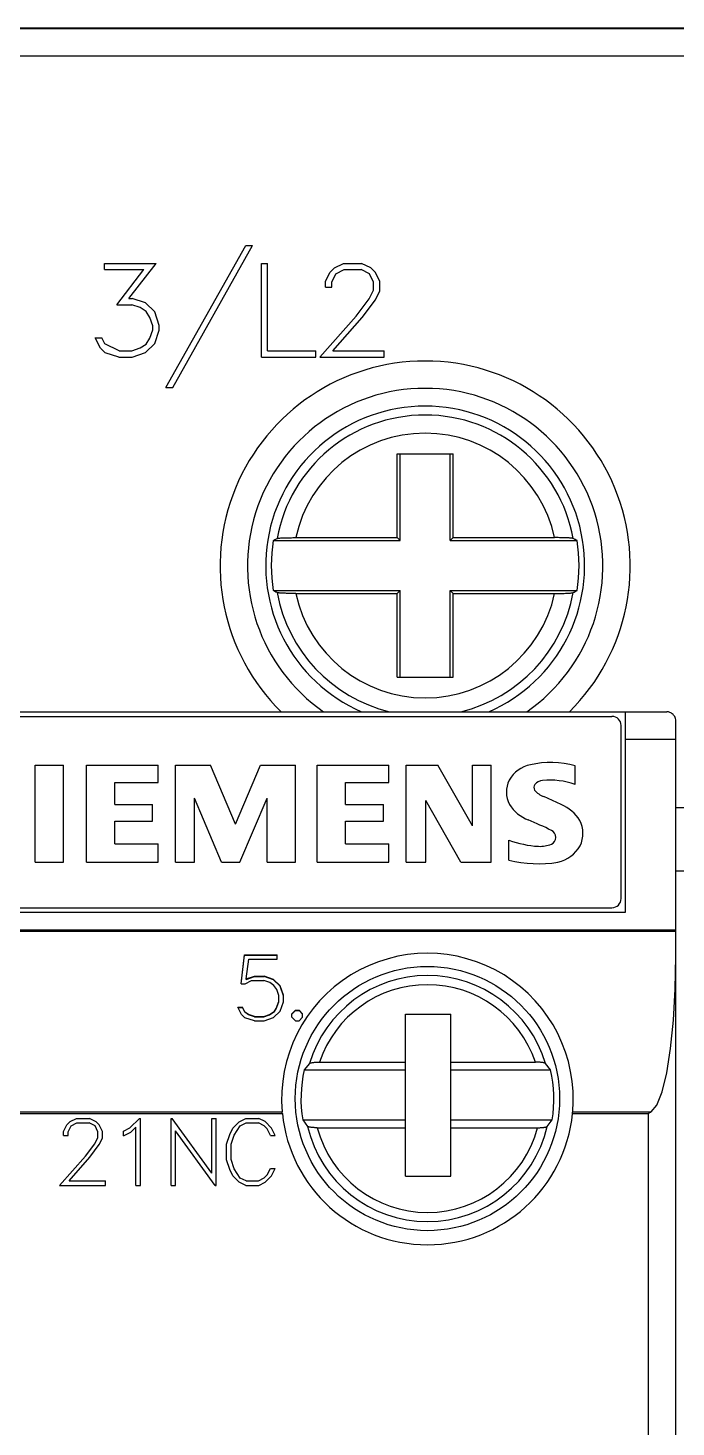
# Model space of a CAD drawing. Header units: millimetres. Extents: x -72 to 2978, y -1067 to 2817.
# Drawn here: x 188.81 to 203.03, y 1436.11 to 1466.82 of the extents above; entities that cross this region are included whole.
import ezdxf

# ---------------------------------------------------------------- set-up
doc = ezdxf.new("R2010")
doc.units = ezdxf.units.MM
doc.layers.add('10000_FRONT', color=7, linetype='Continuous')

msp = doc.modelspace()

# ---------------------------------------------------------------- linework, layer by layer
at = {"layer": '10000_FRONT', "color": 7, "linetype": 'Continuous', "lineweight": 25}
for p, q in [((176.023, 1466.814), (219.023, 1466.814)), ((176.033, 1466.824), (219.013, 1466.824)), ((175.623, 1466.214), (219.423, 1466.214)), ((191.833, 1458.932), (193.587, 1462.048)), ((191.982, 1458.932), (193.735, 1462.048)), ((193.587, 1462.048), (193.735, 1462.048)), ((190.489, 1461.656), (191.62, 1461.656)), ((190.489, 1461.519), (190.489, 1461.656)), ((190.489, 1461.519), (191.351, 1461.519)), ((190.756, 1460.749), (191.351, 1461.519)), ((191.017, 1460.889), (191.62, 1461.656)), ((193.929, 1461.656), (194.066, 1461.656)), ((193.929, 1459.598), (193.929, 1461.656)), ((194.066, 1459.735), (194.066, 1461.656)), ((195.431, 1461.459), (195.532, 1461.559)), ((195.532, 1461.559), (195.733, 1461.656)), ((195.563, 1461.428), (195.744, 1461.519)), ((195.733, 1461.656), (196.129, 1461.656)), ((195.744, 1461.519), (196.117, 1461.519)), ((196.299, 1461.428), (196.117, 1461.519)), ((196.328, 1461.557), (196.129, 1461.656)), ((196.43, 1461.457), (196.328, 1461.557)), ((195.333, 1461.258), (195.431, 1461.459)), ((195.333, 1461.134), (195.333, 1461.258)), ((195.472, 1461.247), (195.563, 1461.428)), ((195.472, 1461.134), (195.472, 1461.247)), ((196.389, 1461.247), (196.299, 1461.428)), ((196.389, 1461.066), (196.389, 1461.247)), ((196.529, 1461.256), (196.43, 1461.457)), ((196.529, 1461.052), (196.529, 1461.256)), ((191.017, 1460.889), (191.091, 1460.889)), ((191.387, 1460.791), (191.091, 1460.889)), ((195.333, 1461.134), (195.472, 1461.134)), ((196.011, 1460.498), (196.296, 1460.879)), ((196.296, 1460.879), (196.389, 1461.066)), ((196.43, 1460.855), (196.529, 1461.052)), ((190.756, 1460.749), (191.086, 1460.749)), ((191.269, 1460.686), (191.086, 1460.749)), ((191.398, 1460.602), (191.269, 1460.686)), ((191.588, 1460.59), (191.387, 1460.791)), ((191.484, 1460.472), (191.398, 1460.602)), ((191.686, 1460.294), (191.588, 1460.59)), ((196.139, 1460.468), (196.43, 1460.855)), ((191.546, 1460.288), (191.484, 1460.472)), ((191.546, 1460.198), (191.546, 1460.288)), ((191.686, 1460.192), (191.686, 1460.294)), ((195.209, 1459.598), (196.011, 1460.498)), ((195.5, 1459.735), (196.139, 1460.468)), ((190.397, 1459.797), (190.284, 1460.024)), ((190.284, 1460.024), (190.429, 1460.024)), ((190.495, 1459.89), (190.429, 1460.024)), ((191.398, 1459.884), (191.484, 1460.013)), ((191.484, 1460.013), (191.546, 1460.198)), ((191.588, 1459.897), (191.686, 1460.192)), ((190.501, 1459.696), (190.397, 1459.797)), ((190.806, 1459.735), (190.495, 1459.89)), ((190.798, 1459.598), (190.501, 1459.696)), ((190.806, 1459.735), (191.086, 1459.735)), ((191.086, 1459.735), (191.269, 1459.8)), ((191.091, 1459.598), (191.387, 1459.697)), ((191.269, 1459.8), (191.398, 1459.884)), ((191.387, 1459.697), (191.588, 1459.897)), ((194.066, 1459.735), (195.123, 1459.735)), ((195.123, 1459.598), (195.123, 1459.735)), ((195.5, 1459.735), (196.624, 1459.735)), ((196.624, 1459.598), (196.624, 1459.735)), ((190.798, 1459.598), (191.091, 1459.598)), ((193.929, 1459.598), (195.123, 1459.598)), ((195.209, 1459.598), (196.624, 1459.598)), ((191.833, 1458.932), (191.982, 1458.932)), ((196.91, 1457.474), (198.136, 1457.474)), ((196.91, 1455.637), (196.91, 1457.474)), ((196.973, 1455.574), (196.973, 1457.474)), ((198.073, 1455.574), (198.073, 1457.474)), ((198.136, 1455.637), (198.136, 1457.474)), ((194.191, 1455.574), (194.202, 1455.58)), ((194.191, 1455.574), (196.973, 1455.574)), ((194.202, 1455.58), (194.214, 1455.587)), ((194.214, 1455.587), (194.226, 1455.593)), ((194.226, 1455.593), (194.237, 1455.599)), ((194.237, 1455.599), (194.249, 1455.605)), ((194.249, 1455.605), (194.261, 1455.612)), ((194.261, 1455.612), (194.272, 1455.618)), ((194.272, 1455.618), (194.277, 1455.62)), ((194.277, 1455.62), (194.284, 1455.621)), ((194.284, 1455.621), (194.293, 1455.623)), ((194.293, 1455.623), (194.305, 1455.624)), ((194.305, 1455.624), (194.318, 1455.626)), ((194.318, 1455.626), (194.335, 1455.627)), ((194.335, 1455.627), (194.354, 1455.629)), ((194.354, 1455.629), (194.374, 1455.63)), ((194.374, 1455.63), (194.395, 1455.631)), ((194.395, 1455.631), (194.419, 1455.632)), ((194.419, 1455.632), (194.444, 1455.633)), ((194.444, 1455.633), (194.472, 1455.634)), ((194.472, 1455.634), (194.5, 1455.635)), ((194.5, 1455.635), (194.528, 1455.635)), ((194.528, 1455.635), (194.557, 1455.636)), ((194.557, 1455.636), (194.588, 1455.636)), ((194.588, 1455.636), (194.62, 1455.637)), ((194.62, 1455.637), (194.652, 1455.637)), ((194.652, 1455.637), (194.682, 1455.637)), ((194.682, 1455.637), (196.91, 1455.637)), ((196.973, 1455.574), (196.91, 1455.637)), ((198.073, 1455.574), (198.136, 1455.637)), ((198.073, 1455.574), (200.856, 1455.574)), ((198.136, 1455.637), (200.364, 1455.637)), ((200.389, 1455.637), (200.364, 1455.637)), ((200.415, 1455.637), (200.389, 1455.637)), ((200.442, 1455.637), (200.415, 1455.637)), ((200.468, 1455.636), (200.442, 1455.637)), ((200.493, 1455.636), (200.468, 1455.636)), ((200.517, 1455.635), (200.493, 1455.636)), ((200.54, 1455.635), (200.517, 1455.635)), ((200.564, 1455.634), (200.54, 1455.635)), ((200.587, 1455.634), (200.564, 1455.634)), ((200.609, 1455.633), (200.587, 1455.634)), ((200.63, 1455.632), (200.609, 1455.633)), ((200.649, 1455.631), (200.63, 1455.632)), ((200.667, 1455.63), (200.649, 1455.631)), ((200.684, 1455.629), (200.667, 1455.63)), ((200.7, 1455.628), (200.684, 1455.629)), ((200.715, 1455.627), (200.7, 1455.628)), ((200.728, 1455.626), (200.715, 1455.627)), ((200.74, 1455.624), (200.728, 1455.626)), ((200.749, 1455.623), (200.74, 1455.624)), ((200.758, 1455.622), (200.749, 1455.623)), ((200.765, 1455.621), (200.758, 1455.622)), ((200.77, 1455.619), (200.765, 1455.621)), ((200.774, 1455.618), (200.77, 1455.619)), ((200.785, 1455.612), (200.774, 1455.618)), ((200.797, 1455.605), (200.785, 1455.612)), ((200.809, 1455.599), (200.797, 1455.605)), ((200.82, 1455.593), (200.809, 1455.599)), ((200.832, 1455.587), (200.82, 1455.593)), ((200.844, 1455.58), (200.832, 1455.587)), ((200.856, 1455.574), (200.844, 1455.58)), ((194.202, 1454.468), (194.191, 1454.474)), ((194.191, 1454.474), (196.973, 1454.474)), ((194.214, 1454.461), (194.202, 1454.468)), ((194.226, 1454.455), (194.214, 1454.461)), ((194.237, 1454.449), (194.226, 1454.455)), ((194.249, 1454.443), (194.237, 1454.449)), ((194.261, 1454.437), (194.249, 1454.443)), ((194.272, 1454.43), (194.261, 1454.437)), ((194.276, 1454.429), (194.272, 1454.43)), ((194.281, 1454.428), (194.276, 1454.429)), ((194.288, 1454.426), (194.281, 1454.428)), ((194.297, 1454.425), (194.288, 1454.426)), ((196.91, 1454.411), (196.973, 1454.474)), ((196.973, 1452.574), (196.973, 1454.474)), ((198.136, 1454.411), (198.073, 1454.474)), ((198.073, 1454.474), (200.856, 1454.474)), ((198.073, 1452.574), (198.073, 1454.474)), ((200.753, 1454.425), (200.762, 1454.427)), ((200.762, 1454.427), (200.769, 1454.429)), ((200.769, 1454.429), (200.774, 1454.43)), ((200.774, 1454.43), (200.785, 1454.437)), ((200.785, 1454.437), (200.797, 1454.443)), ((200.797, 1454.443), (200.809, 1454.449)), ((200.809, 1454.449), (200.82, 1454.455)), ((200.82, 1454.455), (200.832, 1454.461)), ((200.832, 1454.461), (200.844, 1454.468)), ((200.844, 1454.468), (200.856, 1454.474)), ((194.306, 1454.424), (194.297, 1454.425)), ((194.318, 1454.423), (194.306, 1454.424)), ((194.331, 1454.421), (194.318, 1454.423)), ((194.346, 1454.42), (194.331, 1454.421)), ((194.362, 1454.419), (194.346, 1454.42)), ((194.38, 1454.418), (194.362, 1454.419)), ((194.397, 1454.417), (194.38, 1454.418)), ((194.416, 1454.416), (194.397, 1454.417)), ((194.437, 1454.415), (194.416, 1454.416)), ((194.46, 1454.415), (194.437, 1454.415)), ((194.483, 1454.414), (194.46, 1454.415)), ((194.506, 1454.413), (194.483, 1454.414)), ((194.529, 1454.413), (194.506, 1454.413)), ((194.553, 1454.412), (194.529, 1454.413)), ((194.578, 1454.412), (194.553, 1454.412)), ((194.605, 1454.412), (194.578, 1454.412)), ((194.631, 1454.411), (194.605, 1454.412)), ((194.657, 1454.411), (194.631, 1454.411)), ((194.682, 1454.411), (194.657, 1454.411)), ((194.682, 1454.411), (196.91, 1454.411)), ((196.91, 1452.574), (196.91, 1454.411)), ((198.136, 1454.411), (200.364, 1454.411)), ((198.136, 1452.574), (198.136, 1454.411)), ((200.364, 1454.411), (200.394, 1454.411)), ((200.394, 1454.411), (200.426, 1454.411)), ((200.426, 1454.411), (200.458, 1454.412)), ((200.458, 1454.412), (200.489, 1454.412)), ((200.489, 1454.412), (200.518, 1454.413)), ((200.518, 1454.413), (200.546, 1454.413)), ((200.546, 1454.413), (200.575, 1454.414)), ((200.575, 1454.414), (200.602, 1454.415)), ((200.602, 1454.415), (200.628, 1454.416)), ((200.628, 1454.416), (200.651, 1454.417)), ((200.651, 1454.417), (200.672, 1454.418)), ((200.672, 1454.418), (200.693, 1454.42)), ((200.693, 1454.42), (200.711, 1454.421)), ((200.711, 1454.421), (200.728, 1454.422)), ((200.728, 1454.422), (200.741, 1454.424)), ((200.741, 1454.424), (200.753, 1454.425)), ((196.91, 1452.574), (198.136, 1452.574)), ((176.023, 1451.814), (202.823, 1451.814)), ((186.423, 1451.714), (201.623, 1451.714)), ((201.923, 1447.414), (201.923, 1451.814)), ((202.841, 1451.813), (202.823, 1451.814)), ((202.86, 1451.811), (202.841, 1451.813)), ((202.878, 1451.806), (202.86, 1451.811)), ((202.896, 1451.8), (202.878, 1451.806)), ((202.913, 1451.792), (202.896, 1451.8)), ((202.93, 1451.783), (202.913, 1451.792)), ((202.947, 1451.771), (202.93, 1451.783)), ((202.962, 1451.758), (202.947, 1451.771)), ((202.976, 1451.743), (202.962, 1451.758)), ((202.989, 1451.726), (202.976, 1451.743)), ((203, 1451.707), (202.989, 1451.726)), ((203.01, 1451.686), (203, 1451.707)), ((203.017, 1451.664), (203.01, 1451.686)), ((203.021, 1451.64), (203.017, 1451.664)), ((201.823, 1447.714), (201.823, 1451.514)), ((203.023, 1451.614), (203.021, 1451.64)), ((203.023, 1397.014), (203.023, 1451.614)), ((201.923, 1451.214), (203.023, 1451.214)), ((188.963, 1450.644), (189.585, 1450.644)), ((188.963, 1448.514), (188.963, 1450.644)), ((189.585, 1448.514), (189.585, 1450.644)), ((190.087, 1450.644), (191.661, 1450.644)), ((190.087, 1448.514), (190.087, 1450.644)), ((191.661, 1450.262), (191.661, 1450.644)), ((192.043, 1450.644), (192.813, 1450.644)), ((192.043, 1448.514), (192.043, 1450.644)), ((193.359, 1449.346), (192.813, 1450.644)), ((193.359, 1449.346), (193.91, 1450.644)), ((193.91, 1450.644), (194.674, 1450.644)), ((194.674, 1448.514), (194.674, 1450.644)), ((195.151, 1450.644), (196.725, 1450.644)), ((195.151, 1448.514), (195.151, 1450.644)), ((196.725, 1450.262), (196.725, 1450.644)), ((197.107, 1450.644), (197.798, 1450.644)), ((197.107, 1448.514), (197.107, 1450.644)), ((198.564, 1449.31), (197.798, 1450.644)), ((198.564, 1450.644), (198.974, 1450.644)), ((198.564, 1449.31), (198.564, 1450.644)), ((198.974, 1448.514), (198.974, 1450.644)), ((200.817, 1450.219), (200.817, 1450.628)), ((190.709, 1450.262), (191.661, 1450.262)), ((190.709, 1449.778), (190.709, 1450.262)), ((195.773, 1450.262), (196.725, 1450.262)), ((195.773, 1449.778), (195.773, 1450.262)), ((193.052, 1448.514), (192.458, 1449.917)), ((192.458, 1448.514), (192.458, 1449.917)), ((193.457, 1448.514), (194.055, 1449.921)), ((194.055, 1448.514), (194.055, 1449.921)), ((198.305, 1448.514), (197.541, 1449.864)), ((197.541, 1448.514), (197.541, 1449.864)), ((200.507, 1449.778), (200.124, 1449.951)), ((190.709, 1449.778), (191.541, 1449.778)), ((191.541, 1449.414), (191.541, 1449.778)), ((195.773, 1449.778), (196.605, 1449.778)), ((196.605, 1449.414), (196.605, 1449.778)), ((203.023, 1449.714), (204.023, 1449.714)), ((190.709, 1449.414), (191.541, 1449.414)), ((190.709, 1448.912), (190.709, 1449.414)), ((195.773, 1449.414), (196.605, 1449.414)), ((195.773, 1448.912), (195.773, 1449.414)), ((190.709, 1448.912), (191.661, 1448.912)), ((191.661, 1448.514), (191.661, 1448.912)), ((195.773, 1448.912), (196.725, 1448.912)), ((196.725, 1448.514), (196.725, 1448.912)), ((199.359, 1448.56), (199.359, 1448.999)), ((188.963, 1448.514), (189.585, 1448.514)), ((190.087, 1448.514), (191.661, 1448.514)), ((192.043, 1448.514), (192.458, 1448.514)), ((193.052, 1448.514), (193.457, 1448.514)), ((194.055, 1448.514), (194.674, 1448.514)), ((195.151, 1448.514), (196.725, 1448.514)), ((197.107, 1448.514), (197.541, 1448.514)), ((198.305, 1448.514), (198.974, 1448.514)), ((203.023, 1448.324), (204.023, 1448.324)), ((186.123, 1447.414), (201.923, 1447.414)), ((186.423, 1447.514), (201.623, 1447.514)), ((175.023, 1447.03), (203.023, 1447.03)), ((175.023, 1446.996), (203.023, 1446.996)), ((193.486, 1445.845), (193.558, 1446.478)), ((193.487, 1445.845), (193.558, 1446.469)), ((193.558, 1446.478), (194.274, 1446.478)), ((193.558, 1446.469), (193.558, 1446.478)), ((193.558, 1446.469), (194.274, 1446.469)), ((194.274, 1446.382), (194.274, 1446.478)), ((193.592, 1445.95), (193.655, 1446.382)), ((193.655, 1446.382), (194.274, 1446.382)), ((193.486, 1445.845), (193.576, 1445.845)), ((193.576, 1445.845), (193.713, 1445.913)), ((193.592, 1445.95), (193.776, 1446.009)), ((193.592, 1445.941), (193.776, 1446.001)), ((193.592, 1445.941), (193.592, 1445.95)), ((193.713, 1445.913), (193.982, 1445.913)), ((193.776, 1446.009), (193.986, 1446.009)), ((193.776, 1446.001), (193.776, 1446.009)), ((193.776, 1446.001), (193.986, 1446.001)), ((194.113, 1445.868), (193.982, 1445.913)), ((194.197, 1445.94), (193.986, 1446.009)), ((193.986, 1446.001), (193.986, 1446.009)), ((194.197, 1445.932), (193.986, 1446.001)), ((194.205, 1445.807), (194.113, 1445.868)), ((194.341, 1445.799), (194.197, 1445.94)), ((194.197, 1445.932), (194.197, 1445.94)), ((194.341, 1445.79), (194.197, 1445.932)), ((194.266, 1445.716), (194.205, 1445.807)), ((194.311, 1445.586), (194.266, 1445.716)), ((194.311, 1445.454), (194.311, 1445.586)), ((194.411, 1445.59), (194.341, 1445.799)), ((194.341, 1445.79), (194.341, 1445.799)), ((194.411, 1445.582), (194.341, 1445.79)), ((194.411, 1445.45), (194.411, 1445.59)), ((193.49, 1445.17), (193.41, 1445.329)), ((193.41, 1445.329), (193.513, 1445.329)), ((193.413, 1445.322), (193.513, 1445.322)), ((193.567, 1445.224), (193.513, 1445.329)), ((193.513, 1445.322), (193.513, 1445.329)), ((193.567, 1445.217), (193.513, 1445.322)), ((193.649, 1445.172), (193.567, 1445.224)), ((193.567, 1445.217), (193.567, 1445.224)), ((193.649, 1445.165), (193.567, 1445.217)), ((194.107, 1445.167), (194.213, 1445.241)), ((194.107, 1445.161), (194.213, 1445.235)), ((194.197, 1445.1), (194.341, 1445.241)), ((194.213, 1445.241), (194.252, 1445.3)), ((194.213, 1445.235), (194.252, 1445.293)), ((194.213, 1445.235), (194.213, 1445.241)), ((194.252, 1445.3), (194.311, 1445.454)), ((194.252, 1445.293), (194.311, 1445.447)), ((194.252, 1445.293), (194.252, 1445.3)), ((194.311, 1445.447), (194.311, 1445.454)), ((194.341, 1445.241), (194.411, 1445.45)), ((194.596, 1445.187), (194.675, 1445.265)), ((194.596, 1445.18), (194.675, 1445.258)), ((194.675, 1445.265), (194.755, 1445.265)), ((194.675, 1445.258), (194.675, 1445.265)), ((194.675, 1445.258), (194.755, 1445.258)), ((194.834, 1445.187), (194.755, 1445.265)), ((194.755, 1445.258), (194.755, 1445.265)), ((194.834, 1445.18), (194.755, 1445.258)), ((193.565, 1445.099), (193.49, 1445.17)), ((193.776, 1445.03), (193.565, 1445.099)), ((193.78, 1445.127), (193.649, 1445.172)), ((193.649, 1445.165), (193.649, 1445.172)), ((193.78, 1445.12), (193.649, 1445.165)), ((193.776, 1445.03), (193.986, 1445.03)), ((193.78, 1445.127), (193.982, 1445.127)), ((193.78, 1445.12), (193.78, 1445.127)), ((193.78, 1445.12), (193.982, 1445.12)), ((193.982, 1445.127), (194.107, 1445.167)), ((193.982, 1445.12), (194.107, 1445.161)), ((193.982, 1445.12), (193.982, 1445.127)), ((193.986, 1445.03), (194.197, 1445.1)), ((194.107, 1445.161), (194.107, 1445.167)), ((194.596, 1445.108), (194.596, 1445.187)), ((194.675, 1445.03), (194.596, 1445.108)), ((194.675, 1445.03), (194.755, 1445.03)), ((194.755, 1445.03), (194.834, 1445.108)), ((194.834, 1445.108), (194.834, 1445.187)), ((197.088, 1445.174), (198.088, 1445.174)), ((197.088, 1441.624), (197.088, 1445.174)), ((198.088, 1441.624), (198.088, 1445.174)), ((194.986, 1444.095), (194.87, 1443.954)), ((194.986, 1444.095), (194.989, 1444.098)), ((194.989, 1444.098), (194.993, 1444.1)), ((194.993, 1444.1), (194.998, 1444.103)), ((194.998, 1444.103), (195.004, 1444.105)), ((195.004, 1444.105), (195.012, 1444.107)), ((195.012, 1444.107), (195.021, 1444.109)), ((195.021, 1444.109), (195.031, 1444.111)), ((195.031, 1444.111), (195.042, 1444.113)), ((195.042, 1444.113), (195.053, 1444.115)), ((195.053, 1444.115), (195.066, 1444.117)), ((195.066, 1444.117), (195.08, 1444.118)), ((195.08, 1444.118), (195.094, 1444.12)), ((195.094, 1444.12), (195.109, 1444.121)), ((195.109, 1444.121), (195.124, 1444.122)), ((195.124, 1444.122), (195.139, 1444.123)), ((195.139, 1444.123), (195.155, 1444.123)), ((195.155, 1444.123), (195.172, 1444.124)), ((195.172, 1444.124), (195.188, 1444.124)), ((195.188, 1444.124), (195.205, 1444.124)), ((195.205, 1444.124), (197.088, 1444.124)), ((198.088, 1444.124), (199.942, 1444.124)), ((199.955, 1444.124), (199.942, 1444.124)), ((199.969, 1444.124), (199.955, 1444.124)), ((199.982, 1444.123), (199.969, 1444.124)), ((199.996, 1444.123), (199.982, 1444.123)), ((200.009, 1444.122), (199.996, 1444.123)), ((200.022, 1444.122), (200.009, 1444.122)), ((200.034, 1444.121), (200.022, 1444.122)), ((200.046, 1444.12), (200.034, 1444.121)), ((200.058, 1444.119), (200.046, 1444.12)), ((200.07, 1444.118), (200.058, 1444.119)), ((200.081, 1444.117), (200.07, 1444.118)), ((200.092, 1444.115), (200.081, 1444.117)), ((200.101, 1444.114), (200.092, 1444.115)), ((200.11, 1444.112), (200.101, 1444.114)), ((200.119, 1444.111), (200.11, 1444.112)), ((200.127, 1444.109), (200.119, 1444.111)), ((200.135, 1444.107), (200.127, 1444.109)), ((200.141, 1444.105), (200.135, 1444.107)), ((200.146, 1444.104), (200.141, 1444.105)), ((200.151, 1444.102), (200.146, 1444.104)), ((200.155, 1444.1), (200.151, 1444.102)), ((200.158, 1444.097), (200.155, 1444.1)), ((200.16, 1444.095), (200.158, 1444.097)), ((200.276, 1443.954), (200.161, 1444.095)), ((194.87, 1443.954), (197.088, 1443.954)), ((198.088, 1443.954), (200.276, 1443.954)), ((183.907, 1442.998), (194.389, 1442.998)), ((183.911, 1443.033), (194.385, 1443.033)), ((189.658, 1442.746), (189.731, 1442.817)), ((189.731, 1442.817), (189.874, 1442.887)), ((189.753, 1442.724), (189.882, 1442.789)), ((189.874, 1442.887), (190.157, 1442.887)), ((189.882, 1442.789), (190.148, 1442.789)), ((190.278, 1442.724), (190.148, 1442.789)), ((190.299, 1442.816), (190.157, 1442.887)), ((190.372, 1442.744), (190.299, 1442.816)), ((191.043, 1442.68), (191.251, 1442.887)), ((191.251, 1442.887), (191.272, 1442.887)), ((191.272, 1441.417), (191.272, 1442.887)), ((191.947, 1442.887), (191.97, 1442.887)), ((191.947, 1441.417), (191.947, 1442.887)), ((192.841, 1441.686), (191.97, 1442.887)), ((192.841, 1442.887), (192.939, 1442.887)), ((192.841, 1441.686), (192.841, 1442.887)), ((192.939, 1441.417), (192.939, 1442.887)), ((193.303, 1442.676), (193.444, 1442.816)), ((193.444, 1442.816), (193.587, 1442.887)), ((193.464, 1442.724), (193.596, 1442.789)), ((193.587, 1442.887), (193.869, 1442.887)), ((193.596, 1442.789), (193.862, 1442.789)), ((193.993, 1442.722), (193.862, 1442.789)), ((194.013, 1442.817), (193.869, 1442.887)), ((194.154, 1442.677), (194.013, 1442.817)), ((194.386, 1443.028), (194.385, 1443.033)), ((194.386, 1443.023), (194.386, 1443.028)), ((194.387, 1443.018), (194.386, 1443.023)), ((194.387, 1443.013), (194.387, 1443.018)), ((194.388, 1443.008), (194.387, 1443.013)), ((194.388, 1443.003), (194.388, 1443.008)), ((194.389, 1442.998), (194.388, 1443.003)), ((194.837, 1442.854), (197.088, 1442.854)), ((194.837, 1442.854), (194.943, 1442.713)), ((198.088, 1442.854), (200.309, 1442.854)), ((200.203, 1442.713), (200.309, 1442.854)), ((200.757, 1442.998), (200.758, 1443.003)), ((200.757, 1442.998), (202.423, 1442.998)), ((200.758, 1443.008), (200.759, 1443.013)), ((200.758, 1443.003), (200.758, 1443.008)), ((200.759, 1443.018), (200.76, 1443.023)), ((200.759, 1443.013), (200.759, 1443.018)), ((200.76, 1443.028), (200.761, 1443.033)), ((200.76, 1443.023), (200.76, 1443.028)), ((200.761, 1443.033), (202.483, 1443.033)), ((202.423, 1442.998), (202.431, 1443.003)), ((202.423, 1405.63), (202.423, 1442.998)), ((202.431, 1443.003), (202.44, 1443.008)), ((202.44, 1443.008), (202.448, 1443.013)), ((202.448, 1443.013), (202.457, 1443.018)), ((202.457, 1443.018), (202.466, 1443.023)), ((202.466, 1443.023), (202.474, 1443.028)), ((202.474, 1443.028), (202.483, 1443.033)), ((189.588, 1442.602), (189.658, 1442.746)), ((189.588, 1442.514), (189.588, 1442.602)), ((189.588, 1442.514), (189.688, 1442.514)), ((189.688, 1442.595), (189.753, 1442.724)), ((189.688, 1442.514), (189.688, 1442.595)), ((190.276, 1442.332), (190.342, 1442.466)), ((190.342, 1442.595), (190.278, 1442.724)), ((190.342, 1442.466), (190.342, 1442.595)), ((190.443, 1442.601), (190.372, 1442.744)), ((190.372, 1442.315), (190.443, 1442.455)), ((190.443, 1442.455), (190.443, 1442.601)), ((190.899, 1442.607), (191.043, 1442.68)), ((190.899, 1442.504), (190.899, 1442.607)), ((190.899, 1442.504), (191.062, 1442.584)), ((191.062, 1442.584), (191.174, 1442.697)), ((191.174, 1441.417), (191.174, 1442.697)), ((192.915, 1441.417), (192.045, 1442.618)), ((192.045, 1441.417), (192.045, 1442.618)), ((193.166, 1442.325), (193.235, 1442.534)), ((193.235, 1442.534), (193.303, 1442.676)), ((193.264, 1442.322), (193.331, 1442.522)), ((193.331, 1442.522), (193.464, 1442.724)), ((194.058, 1442.657), (193.993, 1442.722)), ((194.131, 1442.514), (194.058, 1442.657)), ((194.131, 1442.514), (194.234, 1442.514)), ((194.234, 1442.514), (194.154, 1442.677)), ((194.945, 1442.711), (194.943, 1442.713)), ((194.948, 1442.709), (194.945, 1442.711)), ((194.952, 1442.707), (194.948, 1442.709)), ((194.956, 1442.705), (194.952, 1442.707)), ((194.962, 1442.703), (194.956, 1442.705)), ((194.968, 1442.701), (194.962, 1442.703)), ((194.975, 1442.699), (194.968, 1442.701)), ((194.983, 1442.698), (194.975, 1442.699)), ((194.991, 1442.696), (194.983, 1442.698)), ((195, 1442.694), (194.991, 1442.696)), ((195.009, 1442.693), (195, 1442.694)), ((195.019, 1442.692), (195.009, 1442.693)), ((195.03, 1442.69), (195.019, 1442.692)), ((195.041, 1442.689), (195.03, 1442.69)), ((195.053, 1442.688), (195.041, 1442.689)), ((195.065, 1442.687), (195.053, 1442.688)), ((195.077, 1442.686), (195.065, 1442.687)), ((195.09, 1442.686), (195.077, 1442.686)), ((195.103, 1442.685), (195.09, 1442.686)), ((195.116, 1442.685), (195.103, 1442.685)), ((195.13, 1442.684), (195.116, 1442.685)), ((195.143, 1442.684), (195.13, 1442.684)), ((195.156, 1442.684), (195.143, 1442.684)), ((195.156, 1442.684), (197.088, 1442.684)), ((198.088, 1442.684), (199.99, 1442.684)), ((199.99, 1442.684), (200.006, 1442.684)), ((200.006, 1442.684), (200.022, 1442.685)), ((200.022, 1442.685), (200.039, 1442.685)), ((200.039, 1442.685), (200.055, 1442.686)), ((200.055, 1442.686), (200.07, 1442.686)), ((200.07, 1442.686), (200.084, 1442.687)), ((200.084, 1442.687), (200.099, 1442.689)), ((200.099, 1442.689), (200.113, 1442.69)), ((200.113, 1442.69), (200.126, 1442.692)), ((200.126, 1442.692), (200.138, 1442.693)), ((200.138, 1442.693), (200.149, 1442.695)), ((200.149, 1442.695), (200.16, 1442.697)), ((200.16, 1442.697), (200.169, 1442.699)), ((200.169, 1442.699), (200.178, 1442.701)), ((200.178, 1442.701), (200.185, 1442.703)), ((200.185, 1442.703), (200.191, 1442.705)), ((200.191, 1442.705), (200.196, 1442.708)), ((200.196, 1442.708), (200.2, 1442.71)), ((200.2, 1442.71), (200.203, 1442.713)), ((190.072, 1442.06), (190.276, 1442.332)), ((190.164, 1442.038), (190.372, 1442.315)), ((193.166, 1441.979), (193.166, 1442.325)), ((193.264, 1441.983), (193.264, 1442.322)), ((189.5, 1441.417), (190.072, 1442.06)), ((189.708, 1441.515), (190.164, 1442.038)), ((193.235, 1441.77), (193.166, 1441.979)), ((193.331, 1441.782), (193.264, 1441.983)), ((193.303, 1441.628), (193.235, 1441.77)), ((193.444, 1441.488), (193.303, 1441.628)), ((193.464, 1441.58), (193.331, 1441.782)), ((193.596, 1441.515), (193.464, 1441.58)), ((193.862, 1441.515), (193.993, 1441.582)), ((193.993, 1441.582), (194.058, 1441.647)), ((194.013, 1441.487), (194.154, 1441.627)), ((194.058, 1441.647), (194.131, 1441.79)), ((194.131, 1441.79), (194.234, 1441.79)), ((194.154, 1441.627), (194.234, 1441.79)), ((197.088, 1441.624), (198.088, 1441.624)), ((189.5, 1441.417), (190.511, 1441.417)), ((189.708, 1441.515), (190.511, 1441.515)), ((190.511, 1441.417), (190.511, 1441.515)), ((191.174, 1441.417), (191.272, 1441.417)), ((191.947, 1441.417), (192.045, 1441.417)), ((192.915, 1441.417), (192.939, 1441.417)), ((193.587, 1441.417), (193.444, 1441.488)), ((193.587, 1441.417), (193.869, 1441.417)), ((193.596, 1441.515), (193.862, 1441.515)), ((193.869, 1441.417), (194.013, 1441.487))]:
    msp.add_line(p, q, dxfattribs=at)
msp.add_lwpolyline([(202.483, 1443.033), (202.606, 1443.179), (202.721, 1443.469), (202.823, 1443.889), (202.908, 1444.422), (202.971, 1445.044), (203.01, 1445.727), (203.023, 1446.442)], dxfattribs=at)
msp.add_circle((197.573, 1443.324), 2.9, dxfattribs=at)
for centre, radius, start, end in [((197.523, 1455.014), 4.5, 314.6749, 225.3251), ((197.523, 1455.014), 3.9, 304.8642, 235.1358), ((197.523, 1455.024), 3.5, 293.489, 246.511), ((197.523, 1455.024), 3.304, 10.3512, 169.6488), ((197.523, 1455.024), 2.906, 12.1754, 167.8246), ((197.523, 1455.024), 3.378, 170.6281, 189.3718), ((197.523, 1455.024), 3.378, 350.6282, 9.3719), ((197.523, 1455.024), 3.304, 190.3512, 256.2648), ((197.523, 1455.024), 3.304, 283.7352, 349.6488), ((197.523, 1455.024), 2.906, 192.1754, 347.8246), ((201.623, 1451.514), 0.2, 0.0002, 90), ((199.977, 1449.961), 0.706, 101.937, 149.891), ((200.277, 1448.628), 2.072, 74.8869, 102.4236), ((199.888, 1450.054), 0.583, 153.4065, 207.9182), ((200.035, 1450.147), 0.126, 144.8612, 206.9671), ((200.12, 1450.054), 0.251, 95.0873, 138.8885), ((200.268, 1448.65), 1.663, 70.6948, 95.8427), ((200.337, 1450.477), 0.567, 223.0236, 247.9965), ((200.102, 1450.244), 0.864, 212.4234, 248.5568), ((200.158, 1448.951), 0.898, 32.199, 67.0969), ((196.005, 1440.354), 9.841, 64.1587, 67.4003), ((200.209, 1449.052), 0.181, 0.7318, 61.8542), ((200.365, 1449.147), 0.621, 333.8974, 27.0574), ((200.136, 1451.065), 2.208, 249.4056, 266.6659), ((200.05, 1449.488), 0.628, 266.0665, 292.8581), ((200.232, 1449.054), 0.157, 293.1044, 0.0796), ((200.26, 1449.252), 0.763, 283.3853, 330.2963), ((200.023, 1451.195), 2.717, 255.8458, 278.7406), ((201.623, 1447.714), 0.2, 270, 359.9998), ((197.573, 1443.314), 3.2, 354.9559, 185.0441), ((197.573, 1443.324), 2.7, 90, 163.4023), ((197.573, 1443.324), 2.7, 16.5977, 90), ((197.573, 1443.324), 2.5, 18.6629, 161.3371), ((197.573, 1443.324), 2.776, 166.8814, 189.7486), ((197.573, 1443.324), 2.776, 350.2514, 13.1186), ((197.573, 1443.314), 3.2, 185.6645, 354.3355), ((197.573, 1443.324), 2.7, 193.0846, 346.9154), ((197.573, 1443.324), 2.5, 194.8328, 345.1672)]:
    msp.add_arc(centre, radius, start, end, dxfattribs=at)

doc.saveas('drawing.dxf')
